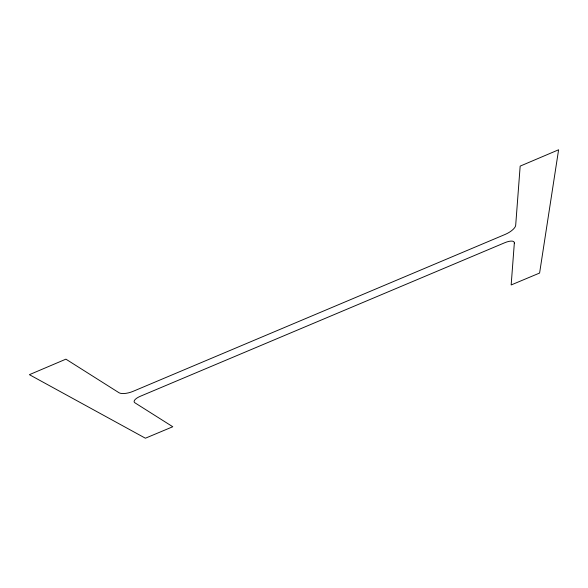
<?xml version="1.0" encoding="UTF-8"?>
<svg xmlns="http://www.w3.org/2000/svg" width="588" height="588" viewBox="0 0 588 588"><rect width="100%" height="100%" fill="white"/><g stroke="black" fill="none" stroke-linecap="round" stroke-linejoin="round"><path stroke-width="0.88" d="M514.338 243.02L511.163 284.959L539.6 273.045L558.6 149.786L520.167 166.117L515.683 225.358A11.334 4.226 -27.6 0 1 505.202 234.406L133.035 391.365A11.106 4.065 -16.4 0 1 119.019 392.747L65.907 359.158L29.4 374.674L145.405 438.214L172.776 426.741L134.909 402.802A10.584 3.734 -17 0 1 140.407 396.238L504.783 242.719A10.804 3.866 -27.1 0 1 514.338 243.02"/></g></svg>
